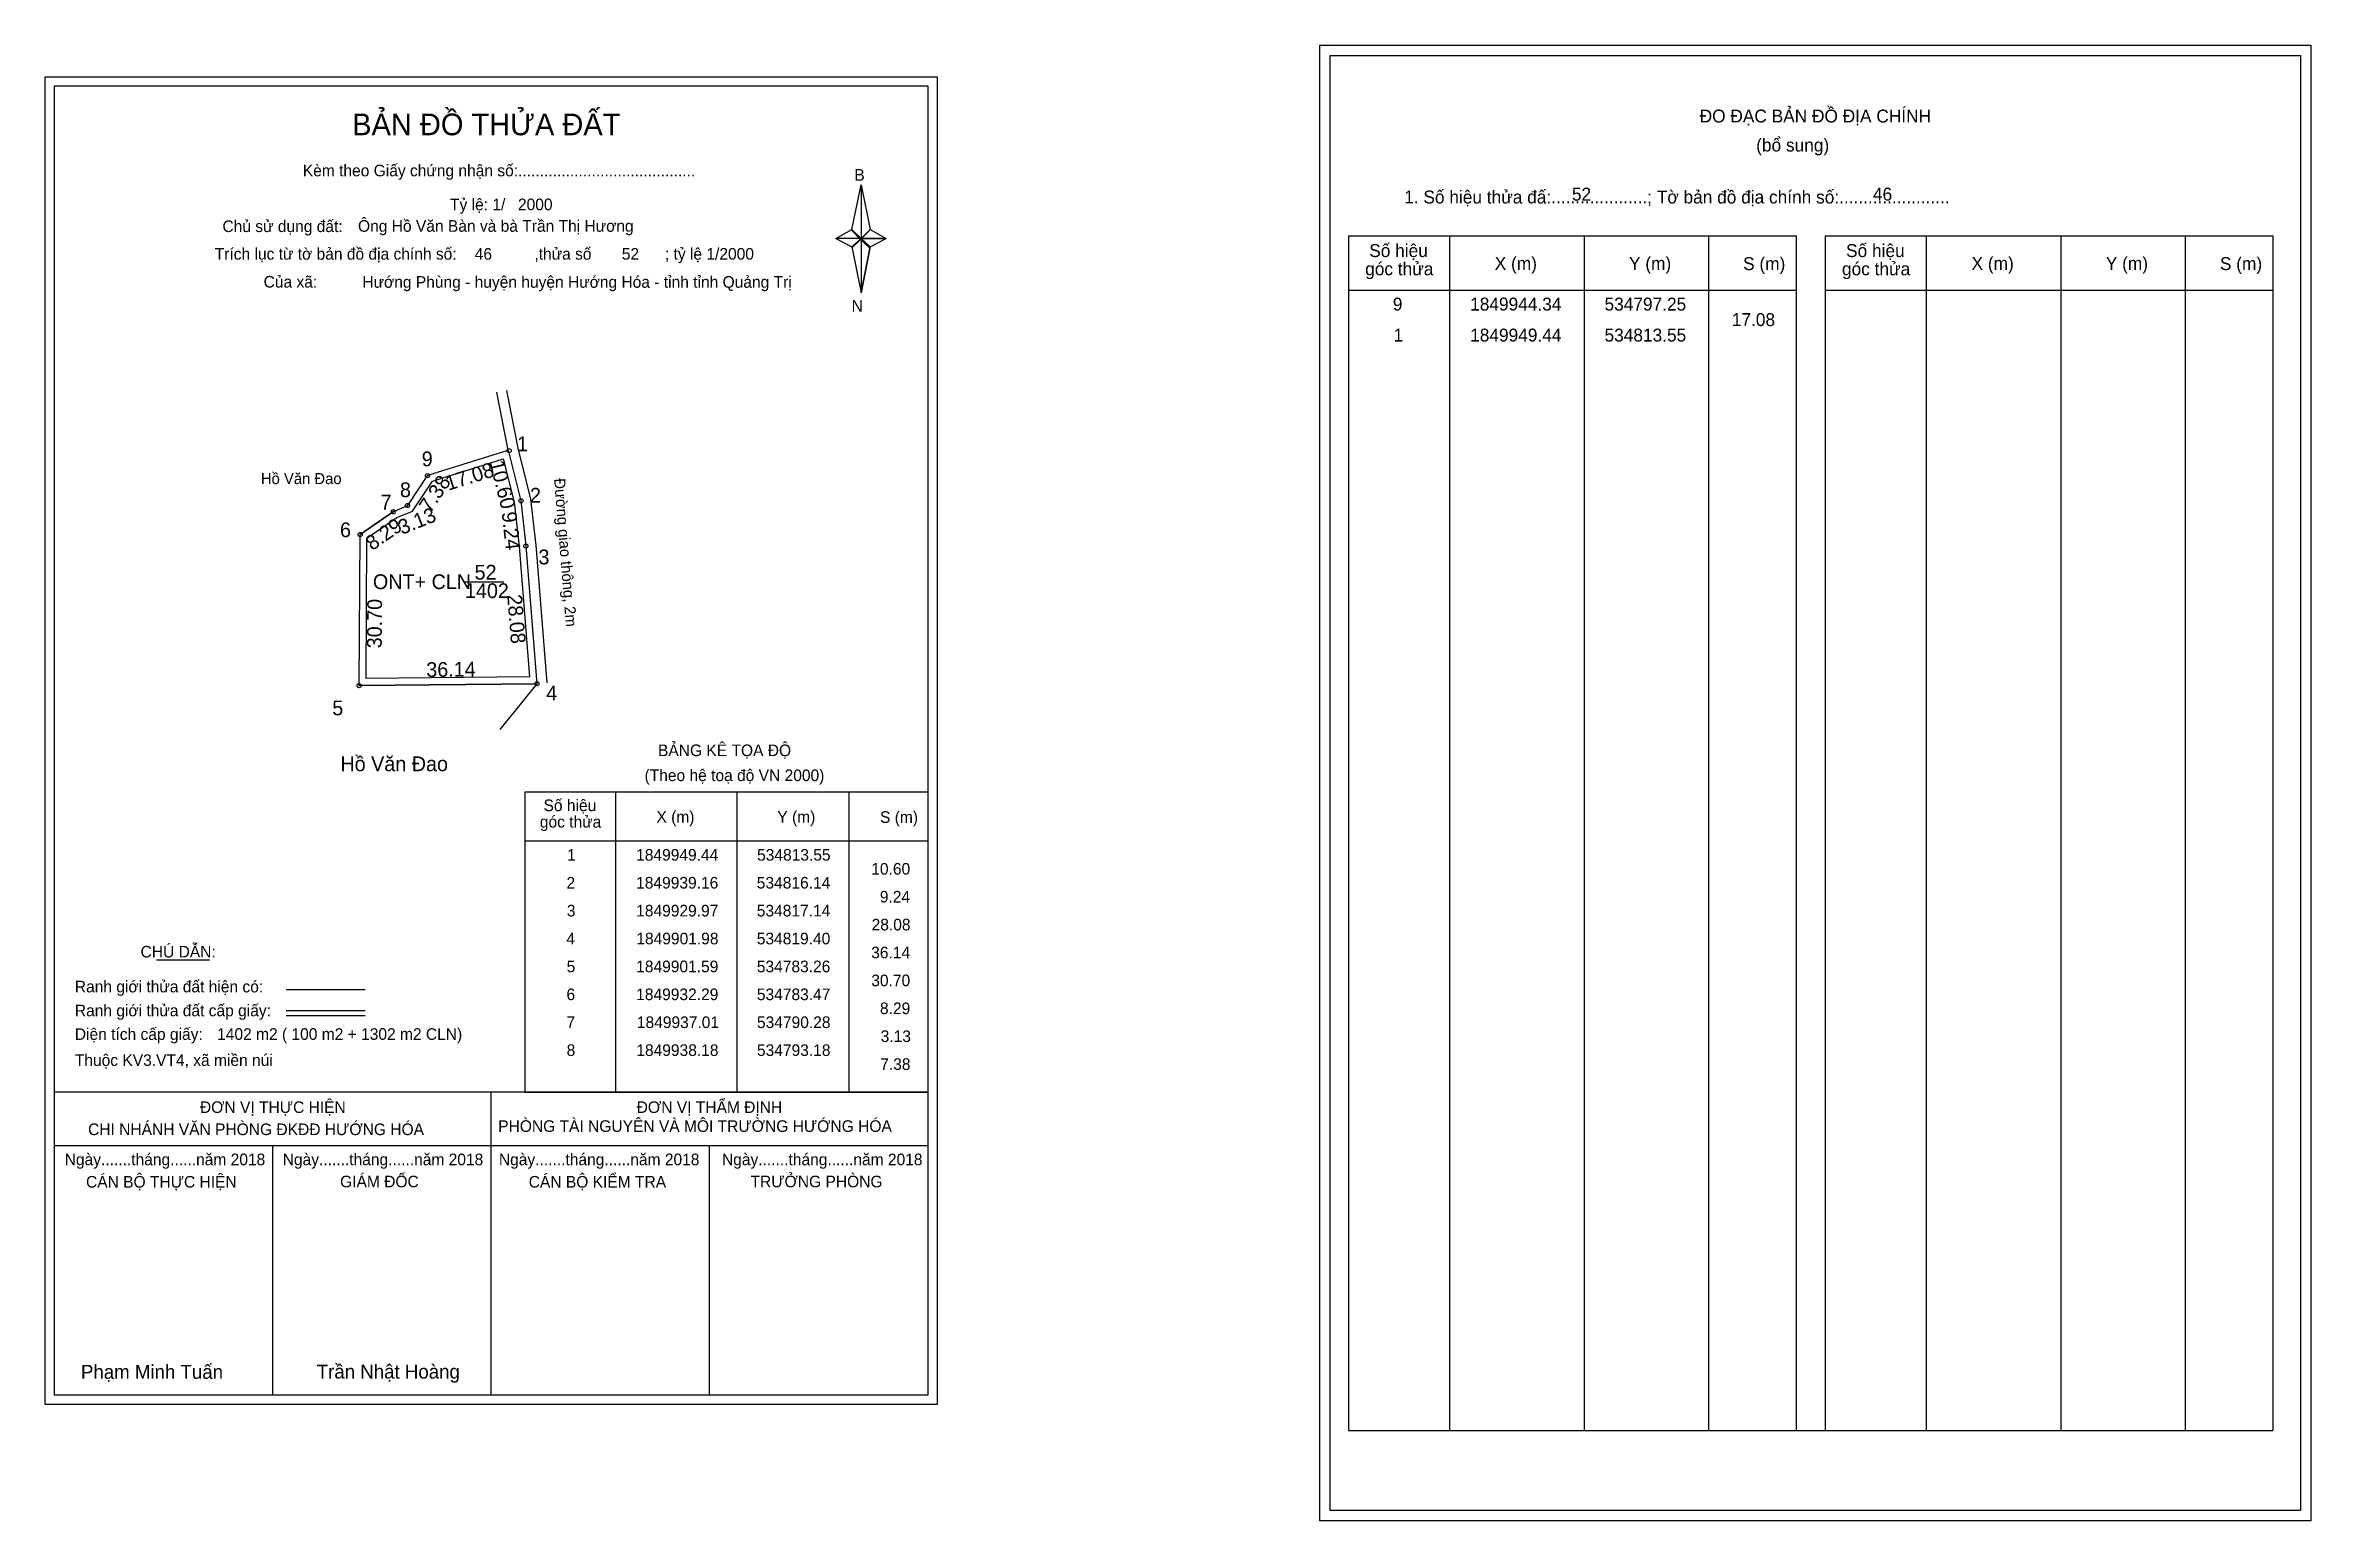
# Model space of a CAD drawing. Extents: x 534720 to 535180, y 1849732 to 1850032.
import ezdxf

# ---------------------------------------------------------------- set-up
doc = ezdxf.new("R2010")
doc.units = 0
for name, color, linetype in [('Level 1', 7, 'Continuous'), ('Level 10', 7, 'Continuous'), ('Level 11', 7, 'Continuous'), ('Level 13', 7, 'Continuous'), ('Level 27', 7, 'Continuous'), ('Level 3', 7, 'Continuous'), ('Level 49', 7, 'Continuous'), ('Level 5', 7, 'Continuous'), ('Level 53', 7, 'Continuous'), ('Level 55', 7, 'Continuous'), ('Level 6', 7, 'Continuous'), ('Level 60', 7, 'Continuous'), ('Level 63', 7, 'Continuous'), ('Level 9', 7, 'Continuous')]:
    doc.layers.add(name, color=color, linetype=linetype)

msp = doc.modelspace()

# ---------------------------------------------------------------- linework, layer by layer
at = {"layer": 'Level 1'}
for p, q in [((534980.55, 1850029.63), (534980.55, 1850029.63)), ((534721.4, 1850023.46), (534721.4, 1850023.46)), ((534883.39, 1849994.27), (534885.25, 1850003.38)), ((534885.25, 1850003.38), (534885.25, 1849992.49)), ((534885.25, 1850003.38), (534887.11, 1849994.27)), ((534880.14, 1849992.49), (534883.39, 1849994.27)), ((534883.39, 1849994.27), (534885.25, 1849992.49)), ((534885.12, 1849992.29), (534883.39, 1849994.07)), ((534886.97, 1849994.07), (534885.12, 1849992.29)), ((534885.12, 1849992.29), (534886.97, 1849994.07)), ((534887.11, 1849994.27), (534885.25, 1849992.49)), ((534885.25, 1849992.49), (534883.39, 1849990.75)), ((534885.12, 1849992.29), (534883.39, 1849990.55)), ((534883.39, 1849990.55), (534885.12, 1849992.29)), ((534883.39, 1849990.75), (534885.25, 1849981.44)), ((534886.97, 1849990.55), (534885.12, 1849992.29)), ((534885.25, 1849992.49), (534885.25, 1849981.44)), ((534885.25, 1849992.49), (534890.37, 1849992.49)), ((534885.25, 1849992.49), (534887.11, 1849990.75)), ((534887.11, 1849990.75), (534885.25, 1849981.44)), ((534887.11, 1849990.75), (534890.37, 1849992.49)), ((534984.26, 1849993.03), (535075.19, 1849993.03)), ((535004.83, 1849750.2), (535004.83, 1849993.03)), ((535032.21, 1849750.2), (535032.21, 1849993.03)), ((535057.38, 1849993.03), (535057.38, 1849750.2)), ((535075.19, 1849993.03), (535075.19, 1849750.2)), ((535081.13, 1849993.03), (535172.07, 1849993.03)), ((535101.7, 1849750.2), (535101.7, 1849993.03)), ((535129.08, 1849750.2), (535129.08, 1849993.03)), ((535154.25, 1849993.03), (535154.25, 1849750.2)), ((535172.07, 1849993.03), (535172.07, 1849750.2)), ((534984.26, 1849981.98), (535075.19, 1849981.98)), ((535081.13, 1849981.98), (535172.07, 1849981.98)), ((534816.94, 1849879.98), (534898.77, 1849879.98)), ((534835.45, 1849819), (534835.45, 1849879.98)), ((534860.09, 1849819), (534860.09, 1849879.98)), ((534882.74, 1849879.98), (534882.74, 1849819)), ((534816.94, 1849870.03), (534898.77, 1849870.03)), ((534742.11, 1849845.86), (534752.89, 1849845.86)), ((534768.45, 1849839.81), (534784.52, 1849839.81)), ((534768.45, 1849835.6), (534784.52, 1849835.6)), ((534768.45, 1849834.57), (534784.52, 1849834.57)), ((534822.35, 1849819), (534721.4, 1849819)), ((534898.77, 1849819), (534799.7, 1849819)), ((534810.09, 1849757.37), (534810.09, 1849819)), ((534816.94, 1849819), (534898.77, 1849819)), ((534898.78, 1849808.09), (534721.4, 1849808.09)), ((534765.74, 1849757.37), (534765.74, 1849808.09)), ((534854.43, 1849757.37), (534854.43, 1849808.09)), ((534898.77, 1849757.37), (534898.77, 1849757.37)), ((534984.26, 1849750.2), (535172.07, 1849750.2)), ((535177.64, 1849733.98), (535177.64, 1849733.98))]:
    msp.add_line(p, q, dxfattribs=at)
for points in [[(534883.39, 1849994.27), (534885.25, 1850003.38), (534885.25, 1849992.49)], [(534885.25, 1849992.49), (534887.11, 1849994.27), (534890.37, 1849992.49)], [(534880.14, 1849992.49), (534883.39, 1849990.75), (534885.25, 1849992.49)], [(534885.25, 1849992.49), (534885.25, 1849981.44), (534887.11, 1849990.75)]]:
    msp.add_lwpolyline(points, close=True, dxfattribs=at)
at = {"layer": 'Level 10'}
for p, q in [((534790.28, 1849937.01), (534783.47, 1849932.29)), ((534783.26, 1849901.59), (534819.4, 1849901.98))]:
    msp.add_line(p, q, dxfattribs=at)
for points in [[(534783.26, 1849901.59), (534783.47, 1849932.29), (534790.28, 1849937.01), (534793.18, 1849938.18), (534797.25, 1849944.34), (534813.55, 1849949.44), (534816.14, 1849939.16), (534817.14, 1849929.97), (534819.4, 1849901.98)], [(534784.67, 1849903.01), (534784.86, 1849931.55), (534790.95, 1849935.77), (534794.11, 1849937.04), (534798.14, 1849943.15), (534812.55, 1849947.66), (534814.76, 1849938.91), (534815.75, 1849929.84), (534817.88, 1849903.36)]]:
    msp.add_lwpolyline(points, close=True, dxfattribs=at)
at = {"layer": 'Level 11'}
for centre in [(534813.74, 1849949.34), (534797.14, 1849944.25), (534793.09, 1849938.19), (534816.14, 1849939.16), (534790.22, 1849936.92), (534783.47, 1849932.29), (534817.14, 1849929.97), (534783.26, 1849901.59), (534819.4, 1849901.98)]:
    msp.add_circle(centre, 0.422, dxfattribs=at)
at = {"layer": 'Level 27'}
for p, q in [((534813.55, 1849949.44), (534811.26, 1849961.22)), ((534819.4, 1849901.98), (534811.83, 1849892.67))]:
    msp.add_line(p, q, dxfattribs=at)
at = {"layer": 'Level 3'}
for p, q in [((534984.26, 1849993.03), (534984.26, 1849750.2)), ((535081.13, 1849993.03), (535081.13, 1849750.2)), ((534816.94, 1849879.98), (534816.94, 1849819))]:
    msp.add_line(p, q, dxfattribs=at)
at = {"layer": 'Level 5'}
msp.add_lwpolyline([(534813.22, 1849961.6), (534815.5, 1849949.88), (534818.11, 1849939.51), (534819.13, 1849930.16), (534821.39, 1849902.14)], dxfattribs=at)
at = {"layer": 'Level 63'}
for points in [[(534978.46, 1850031.73), (535179.74, 1850031.73), (535179.74, 1849731.88), (534978.46, 1849731.88)], [(534980.56, 1850029.63), (535177.64, 1850029.63), (535177.64, 1849733.98), (534980.56, 1849733.98)], [(534719.51, 1850025.35), (534900.67, 1850025.35), (534900.67, 1849755.48), (534719.51, 1849755.48)], [(534721.4, 1850023.46), (534898.78, 1850023.46), (534898.78, 1849757.37), (534721.4, 1849757.37)]]:
    msp.add_lwpolyline(points, close=True, dxfattribs=at)
at = {"layer": 'Level 9'}
msp.add_line((534804.81, 1849922.71), (534812.64, 1849922.71), dxfattribs=at)

# ---------------------------------------------------------------- texts
at = {"layer": 'Level 1'}
for s, height, p in [('BẢN ĐỒ THỬA ĐẤT', 4.409, (534781.85, 1850013.45)), ('ĐO ĐẠC BẢN ĐỒ ĐỊA CHÍNH', 2.625, (535055.61, 1850016.04)), ('(bổ sung)', 2.625, (535067.09, 1850010.14)), ('Kèm theo Giấy chứng nhận số:.........................................', 2.3625, (534771.82, 1850005.1)), ('B', 2.36, (534883.88, 1850004.21)), ('1. Số hiệu thửa đấ:....................; Tờ bản đồ địa chính số:.......................', 2.625, (534995.58, 1849999.58)), ('Chủ sử dụng đất:', 2.3625, (534755.5, 1849993.77)), ('Trích lục từ tờ bản đồ địa chính số:                  ,thửa số                 ; tỷ lệ 1/2000', 2.3625, (534753.93, 1849988.16)), ('Số hiệu', 2.625, (534988.48, 1849988.69)), ('X (m)', 2.625, (535013.97, 1849986.09)), ('Y (m)', 2.625, (535041.25, 1849986.09)), ('S (m)', 2.625, (535064.43, 1849986.04)), ('Số hiệu', 2.625, (535085.35, 1849988.69)), ('X (m)', 2.625, (535110.84, 1849986.09)), ('Y (m)', 2.625, (535138.12, 1849986.09)), ('S (m)', 2.625, (535161.3, 1849986.04)), ('Của xã:', 2.363, (534763.86, 1849982.49)), ('góc thửa', 2.625, (534987.65, 1849984.99)), ('góc thửa', 2.625, (535084.52, 1849984.99)), ('N', 2.36, (534883.31, 1849977.59)), ('BẢNG KÊ TỌA ĐỘ', 2.3625, (534843.99, 1849887.26)), ('(Theo hệ toạ độ VN 2000)', 2.3625, (534841.25, 1849882.19)), ('Số hiệu', 2.363, (534820.73, 1849876.08)), ('góc thửa', 2.363, (534819.98, 1849872.74)), ('X (m)', 2.363, (534843.67, 1849873.74)), ('Y (m)', 2.363, (534868.22, 1849873.74)), ('S (m)', 2.363, (534889.09, 1849873.69)), ('CHÚ DẪN:', 2.363, (534738.86, 1849846.34)), ('Ranh giới thửa đất hiện có:', 2.3625, (534725.51, 1849839.25)), ('Ranh giới thửa đất cấp giấy:', 2.3625, (534725.51, 1849834.39)), ('Diện tích cấp giấy:', 2.3625, (534725.51, 1849829.59)), ('Thuộc KV3.VT4, xã miền núi', 2.3625, (534725.51, 1849824.3)), ('ĐƠN VỊ THỰC HIỆN', 2.3625, (534750.92, 1849814.74)), ('PHÒNG TÀI NGUYÊN VÀ MÔI TRƯỜNG HƯỚNG HÓA', 2.3625, (534811.52, 1849810.89)), ('ĐƠN VỊ THẨM ĐỊNH', 2.3625, (534839.65, 1849814.74)), ('CHI NHÁNH VĂN PHÒNG ĐKĐĐ HƯỚNG HÓA', 2.3625, (534728.2, 1849810.24)), ('Ngày.......tháng......năm 2018', 2.3625, (534723.45, 1849804.12)), ('Ngày.......tháng......năm 2018', 2.3625, (534767.74, 1849804.12)), ('Ngày.......tháng......năm 2018', 2.3625, (534811.66, 1849804.12)), ('Ngày.......tháng......năm 2018', 2.3625, (534856.98, 1849804.12)), ('CÁN BỘ THỰC HIỆN', 2.3625, (534727.78, 1849799.57)), ('GIÁM ĐỐC', 2.363, (534779.4, 1849799.63)), ('CÁN BỘ KIỂM TRA', 2.3625, (534817.72, 1849799.57)), ('TRƯỞNG PHÒNG', 2.3625, (534862.78, 1849799.63)), ('Phạm Minh Tuấn', 2.835, (534726.75, 1849760.71)), ('Trần Nhật Hoàng', 2.835, (534774.65, 1849760.76))]:
    msp.add_text(s, height=height, dxfattribs=at).set_placement(p)
at = {"layer": 'Level 11'}
msp.add_text('Tỷ lệ: 1/', height=2.363, dxfattribs=at).set_placement((534801.73, 1849998.19))
at = {"layer": 'Level 13'}
for s, p in [('ONT+ CLN', (534786.06, 1849921.21)), ('52', (534806.72, 1849923.14)), ('1402', (534804.76, 1849919.38))]:
    msp.add_text(s, height=3, dxfattribs=at).set_placement(p)
at = {"layer": 'Level 49'}
for s, height, rotation, p in [('10.60', 3, 284.1411, (534809.75, 1849946.98)), ('7.38', 3, 56.5467, (534797.72, 1849936.53)), ('17.08', 3, 17.374, (534801.36, 1849941.18)), ('Đường giao thông, 2m', 2.25, 274.6162, (534822.86, 1849943.63)), ('8.29', 3, 34.7258, (534785.91, 1849928.93)), ('3.13', 3, 21.9715, (534791.95, 1849932.21)), ('9.24', 3, 276.2101, (534812.22, 1849936.78)), ('28.08', 3, 274.6162, (534813.33, 1849920.01)), ('30.70', 3, 89.6081, (534787.85, 1849909.17)), ('36.14', 3, 0.6183, (534796.92, 1849903.34))]:
    msp.add_text(s, height=height, rotation=rotation, dxfattribs=at).set_placement(p)
at = {"layer": 'Level 53'}
for s, height, p in [('9', 2.62, (534993.27, 1849977.82)), ('1849944.34', 2.625, (535008.98, 1849977.82)), ('534797.25', 2.625, (535036.28, 1849977.82)), ('17.08', 2.625, (535062.14, 1849974.67)), ('1', 2.62, (534993.42, 1849971.52)), ('1849949.44', 2.625, (535008.98, 1849971.52)), ('534813.55', 2.625, (535036.28, 1849971.52)), ('1', 2.36, (534825.53, 1849866.02)), ('1849949.44', 2.363, (534839.54, 1849866.02)), ('534813.55', 2.363, (534864.11, 1849866.02)), ('10.60', 2.363, (534887.31, 1849863.18)), ('2', 2.36, (534825.39, 1849860.35)), ('1849939.16', 2.363, (534839.54, 1849860.35)), ('534816.14', 2.363, (534864.05, 1849860.35)), ('9.24', 2.363, (534889.05, 1849857.51)), ('3', 2.36, (534825.46, 1849854.68)), ('1849929.97', 2.363, (534839.55, 1849854.68)), ('534817.14', 2.363, (534864.05, 1849854.68)), ('4', 2.36, (534825.38, 1849849.01)), ('1849901.98', 2.363, (534839.58, 1849849.01)), ('534819.40', 2.363, (534864.05, 1849849.01)), ('28.08', 2.363, (534887.38, 1849851.84)), ('36.14', 2.363, (534887.3, 1849846.17)), ('5', 2.36, (534825.43, 1849843.34)), ('1849901.59', 2.363, (534839.55, 1849843.34)), ('534783.26', 2.363, (534864.06, 1849843.34)), ('30.70', 2.363, (534887.31, 1849840.5)), ('6', 2.36, (534825.39, 1849837.67)), ('1849932.29', 2.363, (534839.55, 1849837.67)), ('534783.47', 2.363, (534864.07, 1849837.67)), ('8.29', 2.363, (534889.08, 1849834.83)), ('7', 2.36, (534825.4, 1849832)), ('1849937.01', 2.363, (534839.69, 1849832)), ('534790.28', 2.363, (534864.09, 1849832)), ('8', 2.36, (534825.42, 1849826.33)), ('1849938.18', 2.363, (534839.58, 1849826.33)), ('534793.18', 2.363, (534864.09, 1849826.33)), ('3.13', 2.363, (534889.22, 1849829.16)), ('7.38', 2.363, (534889.13, 1849823.49))]:
    msp.add_text(s, height=height, dxfattribs=at).set_placement(p)
at = {"layer": 'Level 55'}
for p in [(534813.47, 1849949.22), (534813.47, 1849949.22), (534813.47, 1849949.22), (534813.47, 1849949.22), (534797.17, 1849944.12), (534797.17, 1849944.12), (534793.1, 1849937.96), (534793.1, 1849937.96), (534816.06, 1849938.94), (534816.06, 1849938.94), (534790.2, 1849936.79), (534790.2, 1849936.79), (534783.39, 1849932.07), (534783.39, 1849932.07), (534817.06, 1849929.75), (534817.06, 1849929.75), (534783.18, 1849901.37), (534783.18, 1849901.37), (534819.32, 1849901.76), (534819.32, 1849901.76)]:
    msp.add_text('0', height=0.22, dxfattribs=at).set_placement(p)
at = {"layer": 'Level 6'}
for s, height, p in [('52', 2.625, (535029.65, 1850000.15)), ('46', 2.625, (535090.81, 1850000.17)), ('2000', 2.363, (534815.53, 1849998.21)), ('Ông Hồ Văn Bàn và bà Trần Thị Hương', 2.3625, (534783.04, 1849993.83)), ('46', 2.363, (534806.75, 1849988.16)), ('52', 2.363, (534836.63, 1849988.16)), (' Hướng Phùng - huyện huyện Hướng Hóa - tỉnh tỉnh Quảng Trị', 2.3625, (534783.05, 1849982.45)), ('1402 m2 ( 100 m2 + 1302 m2 CLN)', 2.3625, (534754.42, 1849829.6))]:
    msp.add_text(s, height=height, dxfattribs=at).set_placement(p)
at = {"layer": 'Level 60'}
for height, p in [(2.25, (534763.31, 1849942.55)), (3, (534779.46, 1849884.2))]:
    msp.add_text('Hồ Văn Đao', height=height, dxfattribs=at).set_placement(p)
at = {"layer": 'Level 9'}
for s, p in [('1', (534815.36, 1849949.24)), ('9', (534795.98, 1849946.18)), ('8', (534791.56, 1849939.9)), ('7', (534787.62, 1849937.38)), ('2', (534817.98, 1849938.79)), ('6', (534779.37, 1849931.76)), ('3', (534819.7, 1849926.24)), ('4', (534821.26, 1849898.58)), ('5', (534777.81, 1849895.56))]:
    msp.add_text(s, height=3, dxfattribs=at).set_placement(p)

doc.saveas('drawing.dxf')
